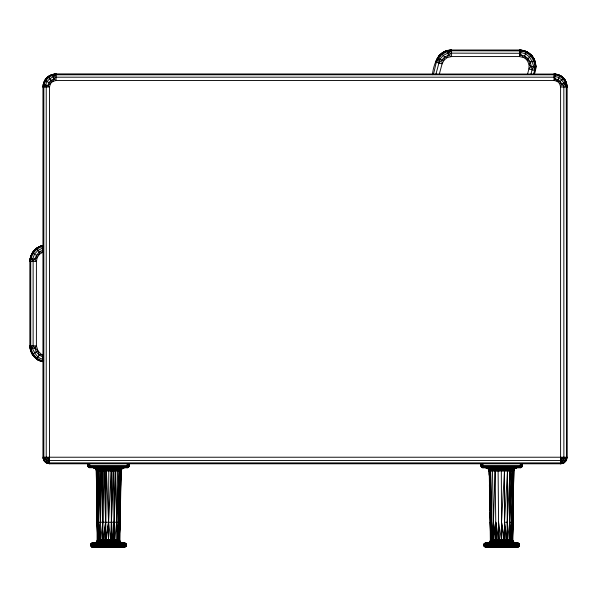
<?xml version="1.0" encoding="UTF-8"?>
<svg xmlns="http://www.w3.org/2000/svg" width="597" height="597" viewBox="0 0 597 597"><rect width="100%" height="100%" fill="white"/><g stroke="black" fill="none" stroke-linecap="round" stroke-linejoin="round"><path stroke-width="0.9" d="M104.773 467.712L105.609 470.929L105.587 539.733L104.736 543.061M490.152 541.792L489.04 542.725L487.436 543.061L489.227 542.33L490.361 540.457L490.435 527.755M505.368 543.061L504.502 539.733L504.525 470.093L505.338 467.712M483.712 544.516L519.539 544.516L517.681 543.061L485.57 543.061L484.219 543.636L483.645 545.031L483.712 545.539L519.539 545.539L518.629 546.733L517.681 546.994L519.345 546.009L519.345 544.046L518.159 543.128L514.86 542.979L515.793 543.061L514.01 542.337L512.86 540.479L512.651 514.778L512.487 540.479L513.592 542.337L514.972 543.061L512.89 542.733L511.36 540.479L509.659 522.241L512.032 470.936C511.129 468.272 517.502 467.16 511.771 467.817L510.741 468.652L510.054 470.936L507.278 522.241L507.838 539.733L507.249 540.472L507.823 542.33L508.845 543.061M90.565 545.539L126.4 545.539L125.482 546.733L124.534 546.994L125.885 546.419L126.46 545.031L125.885 543.636L124.504 543.061L92.423 543.061C87.729 543.71 95.229 550.941 90.498 545.031C92.356 538.725 110.788 548.449 108.49 539.725L108.811 467.712M122.669 543.061L120.885 542.33L119.743 540.457L108.49 540.464L108.572 522.241L111.214 470.921L112.87 467.712M507.472 470.936L504.51 522.241L505.905 539.733L507.249 540.472L507.472 470.936L507.965 468.652L509.107 467.712M507.249 540.472L507.54 470.093L506.032 470.936L504.525 470.093L501.301 470.929L501.622 543.061L514.144 543.061M116.646 467.712L115.497 468.645L115.072 470.085L115.684 470.921L114.318 522.241L112.766 539.725L111.4 540.464L108.49 539.725L108.572 522.241L106.393 470.929L112.139 469.309M513.83 467.13C510.674 470.496 499.428 463.563 501.301 470.929L504.525 470.093L501.532 522.241L501.614 540.464L498.719 539.725L495.794 522.241L495.988 540.457L495.413 542.33L494.391 543.061M512.704 541.181L512.86 540.479L490.361 540.457L490.428 539.71L512.577 539.74L513.062 514.778L512.48 540.479L513.487 541.807L489.741 541.792M513.121 503.584L513.293 470.943L514.674 468.652L516.666 467.712L514.211 468.652L513.271 470.943L511.301 539.74L509.577 540.472L507.838 539.733M511.838 543.061L510.383 542.337L509.517 539.74L510.137 470.1L504.741 468.652M534.3 74.237C538.046 65.886 534.711 54.864 525.935 51.349M535.8 67.342L535.808 65.677M100.997 467.712L102.139 468.652L102.565 470.093L101.93 470.936L100.445 522.241L98.505 470.936L96.654 468.138L94.333 467.712L95.893 468.652L96.833 470.943L97.692 539.74L96.52 542.337L94.319 543.061L96.095 542.337L97.244 540.479L97.535 516.644M115.714 543.061L114.43 541.8L114.079 539.718L115.072 470.085L113.542 470.921L112.049 470.085L111.385 539.725L112.229 543.061M101.259 543.061L102.288 542.33L102.9 539.733L102.594 470.936L105.579 470.093L105.587 470.929L108.803 470.093L111.214 470.921L111.4 540.464L108.497 539.725M512.756 470.943L513.39 470.1L512.047 470.936L511.293 539.74L509.577 540.472L510.077 470.936L512.129 470.1L511.599 470.936M512.51 536.979L513.092 514.778M117.781 539.718L116.691 522.241L115.684 470.921L117.661 470.085L119.094 470.914L118.818 539.718M100.445 522.241L100.05 470.936L99.363 468.652L97.744 467.712L121.825 467.712L120.385 468.645L119.639 470.078L120.243 470.914L119.46 539.71L119.519 537.875M512.524 530.532L513.823 470.1L488.794 470.078L487.936 468.645L485.943 467.712L487.749 468.138L489.227 470.078L489.234 475.496M513.121 483.995L513.293 470.943L512.487 540.479L513.823 470.1L513.271 470.943M535.621 68.998L535.263 70.633L535.71 66.394L534.613 60.513L530.278 62.192L529.084 64.476L528.935 68.939L535.263 70.633C536.307 65.155 535.225 59.327 531.352 55.148M111.4 540.464L110.669 539.725L113.542 470.921L114.117 540.457L116.616 541.166L117.258 542.33L118.713 543.061M119.713 532.352L120.213 511.241M120.303 504.823L120.594 483.742M97.393 541.181L97.244 540.479L108.49 540.464L105.587 539.733L106.393 470.929M513.121 492.391L513.472 470.943L513.121 511.047L513.823 470.1M513.092 541.807L513.099 541.181L490.13 541.158M108.796 470.929L108.803 470.093M119.885 467.712L118.266 468.645L117.572 470.914L116.616 541.166M119.698 530.517L120.892 470.078C120.728 468.391 125.28 467.272 121.639 467.817L122.378 467.712M121.012 543.061L119.221 542.33L118.176 539.718L119.639 470.078L120.766 470.914L119.296 539.71L120.46 542.33L123.206 543.636M497.876 543.061L498.719 539.725L498.107 470.921L497.234 467.712M120.243 470.914L118.519 522.241L119.296 539.71L119.333 537.875M119.706 520.405L119.907 511.241M120.295 492.906L120.497 483.742M95.871 468.652L93.438 467.712L95.43 468.652L96.281 470.1L121.31 470.078L121.206 469.309L119.669 522.241L119.743 540.457L121.184 470.914L122.169 468.645L124.169 467.712L123.124 467.817L123.221 467.13M105.579 470.093L104.072 470.936L102.266 539.733L102.856 540.472L100.58 539.74L98.617 522.241L97.356 470.943L96.714 470.1L98.08 470.936L98.811 539.74L97.759 542.337L95.968 543.061M496.025 539.718L498.704 540.464L498.719 539.725M493.465 467.712L494.607 468.645L495.107 470.921L493.413 522.241L493.704 539.718L493.219 541.8L491.391 543.061M535.263 70.633C537.979 60.506 529.852 49.999 519.442 50.014L451.586 50.014C438.482 49.678 433.676 64.088 432.385 74.7M119.296 539.71L119.378 537.875M496.562 470.921L498.055 470.085L495.107 470.921L495.988 540.457L498.644 541.166M111.542 522.241L112.766 539.725L114.117 540.457L114.706 539.718L116.691 522.241L119.094 470.914M30.962 257.217C31.365 251.113 37.701 246.188 43.514 245.524M112.005 470.921L112.049 470.085M101.93 470.936L102.826 522.241L100.527 540.472L99.721 542.337L98.266 543.061M512.636 522.241L512.495 524.076L512.547 514.778M117.915 546.994C119.497 546.553 119.497 543.509 117.915 543.061M511.062 546.994C512.644 546.553 512.644 543.509 511.062 543.061M105.594 522.241L104.199 539.733L105.572 540.472L102.9 539.733L105.594 522.241L104.072 470.936M518.218 543.636L515.532 543.061L489.6 543.061L491.331 541.8L491.928 539.718L490.577 470.914L489.727 468.645L487.727 467.712M488.458 469.309L488.891 469.309L489.339 470.914L490.809 539.71L490.144 541.792M435.795 74.655L438.937 62.983L444.586 57.118L448.407 55.215L451.586 56.566L451.586 50.014L444.675 51.543L441.78 53.409L444.586 57.118L447.437 57.484L451.586 56.566L519.442 56.566L520.517 54.82L520.942 50.193L519.442 50.014L519.442 56.566L523.793 57.573L530.278 62.192L532.099 69.782L530.897 74.289M129.116 463.779L129.056 466.25L87.908 466.25L87.908 463.779L87.841 465.742L88.416 467.13L89.804 467.712L127.154 467.712L128.355 466.727L128.542 463.779M44.141 84.781L46.23 87.013L47.857 85.475L48.961 82.617L56.058 80.461L554.046 80.461L554.814 78.7L555.247 74.073L56.058 73.909C49.006 74.013 43.088 79.983 42.954 87.013L42.954 457.227L43.835 460.503L45.618 462.377L49.506 463.779L560.598 463.779L563.874 462.899L566.269 460.503L567.15 457.227L567.15 87.013C567.023 79.983 561.083 74.013 554.046 73.909L554.046 80.461L557.322 81.334L560.21 81.386L563.65 78.259L559.837 75.379L555.247 74.073L554.046 74.782L56.058 74.782C48.954 73.095 43.096 80.423 42.954 87.013L49.506 87.013L50.387 83.737L52.782 81.334L53.775 78.983L56.058 77.185L554.046 77.185L555.016 76.558C560.949 76.998 563.516 82.602 566.269 87.013L566.613 459.556L565.366 461.571L563.471 463.003L561.195 463.653L560.598 462.899L49.506 462.899C46.484 462.884 43.857 460.25 43.835 457.227L43.835 87.013C44.096 80.528 49.558 75.021 56.058 74.782C52.155 77.797 46.566 79.423 45.738 85.08L46.23 87.013L46.23 457.227L45.365 457.996L43.835 457.227L43.163 458.414L44.021 460.623L45.618 462.377L47.738 463.429L49.506 462.899L45.924 459.444L45.365 457.996M480.988 463.779L481.249 466.727L482.951 467.712L520.3 467.712L521.502 466.727L521.688 463.779M114.99 470.921L115.072 470.085M96.11 543.061C94.102 543.24 94.102 546.815 96.11 546.994M489.256 543.061C487.249 543.24 487.249 546.815 489.256 546.994M127.154 463.779L127.154 467.712L128.542 467.13L128.855 463.779M520.3 463.779L520.3 467.712L521.644 467.13L522.002 463.779M125.616 546.419C114.594 547.315 102.266 547.419 91.072 546.419L125.885 546.419L123.004 546.994C125.318 546.979 125.318 543.076 123.004 543.061L125.482 543.322L126.4 544.516L90.565 544.516M483.712 545.539L484.219 546.419L519.032 546.419L516.151 546.994C518.465 546.979 518.465 543.076 516.151 543.061L518.763 543.636M125.071 546.419L123.989 546.994L124.504 546.994L125.012 546.927L91.953 546.927L93.953 546.994C91.639 546.979 91.639 543.076 93.953 543.061L91.953 543.128L125.012 543.128L125.616 543.636M117.557 470.914L117.661 470.085L119.534 470.914L117.661 470.085M485.57 543.061C482.6 543.666 484.249 548.218 487.1 546.994C484.301 546.8 485.189 542.315 487.898 542.979M522.263 463.779L522.263 465.742L480.988 465.742L482.443 467.645L520.808 467.645L522.002 466.727L522.196 465.742L521.942 466.25M42.268 361.357C34.939 360.26 30.134 352.894 29.85 345.857L29.85 261.411C30.007 253.994 35.507 246.643 43.029 245.561M43.693 360.946C36.424 359.849 31.066 353.058 30.731 345.857L30.731 261.411C31.074 254.262 36.395 247.382 43.656 246.374M108.572 522.241L106.303 539.733L108.49 540.464L105.602 539.733L108.572 522.241L110.669 539.725M481.249 466.727L522.002 466.727L522.263 465.742C519.95 470.003 520.718 466.324 520.808 463.779M32.402 252.852L36.35 255.292L39.439 254.307L42.783 252.21L43.051 250.233L41.775 245.763L36.424 248.427L32.402 252.852L30.238 258.426L30.731 261.411M119.975 541.158L97.005 541.181L97.617 540.479L96.281 470.1L96.818 470.943L96.281 470.1L96.401 470.943L121.184 470.914L120.885 470.078L120.766 470.914L119.639 470.078M43.551 361.797C36.768 361.125 31.82 355.14 30.238 348.842L30.731 345.857C34.216 350.7 35.626 357.573 42.462 359.11M32.686 348.387L33.126 345.857L33.126 261.411L32.686 258.882L34.514 254.158L37.932 250.419L42.462 248.158M444.586 57.118L444.064 60.066L442.093 63.834L439.198 74.603M566.613 459.556L560.598 457.227L560.986 461.421L560.598 462.899C563.635 462.869 566.232 460.265 566.269 457.227M36.424 248.427L39.23 252.135L39.439 254.307L37.193 257.546L36.402 261.411L29.85 261.411C30.163 254.098 35.402 246.688 42.917 245.688M29.85 261.411C30.26 254.016 35.521 246.837 43.088 245.68M560.21 81.386L561.829 83.998L560.598 87.013L567.15 87.013L566.157 82.319L561.829 83.998L559.717 83.737L557.322 81.334L559.837 75.379C564.09 77.483 567.351 82.073 566.269 87.013C565.978 80.938 561.27 75.618 555.165 74.938L554.046 77.185L554.814 78.7L557.762 79.543L560.21 81.386L559.717 83.737L560.598 87.013L560.598 463.779L563.874 462.899L566.269 460.503L567.15 457.227L42.954 457.227L43.835 460.503L46.23 462.899L49.506 463.779L49.506 87.013L47.857 85.475L43.29 84.625C44.551 78.625 49.984 74.215 56.058 73.909L56.058 80.461L53.775 78.983L52.506 74.513M433.474 74.028C436.101 65.357 436.094 53.178 447.138 50.745L519.442 50.887C530.92 51.014 537.964 63.901 533.449 74.006M42.954 87.013L44.708 80.461L49.506 75.662L54.864 74.073M527.487 74.341L528.935 68.939L531.061 66.394L535.71 66.394C535.703 58.282 529.173 50.79 520.942 50.193L519.442 50.887M88.416 463.779L88.334 466.727L89.804 467.712L89.804 463.779M481.563 463.779L481.481 466.727L482.951 467.712L482.951 463.779M43.051 357.036L39.23 355.133L36.402 345.857L29.85 345.857C29.992 353.103 34.992 359.282 41.775 361.506L43.051 357.036L41.312 354.364L33.126 345.857M47.738 463.429L49.506 457.227L43.163 458.414M106.467 543.061L106.467 546.994M112.818 546.419L112.475 546.994M441.75 53.767L439.049 55.849L435.773 62.133L437.758 57.827L441.705 60.275L442.093 63.834L435.773 62.133L436.28 60.566M535.71 66.394L534.419 70.401C533.151 62.603 530.032 53.402 520.718 52.67L519.442 53.29L447.817 53.14L443.287 55.394L439.877 59.14L438.937 62.983L438.497 58.282L442.31 54.103L447.377 51.581L451.586 50.887L447.817 53.14L448.407 55.215L447.437 57.484L444.064 60.066L441.705 60.275M505.965 546.419L505.622 546.994L509.607 546.927L510.032 546.419M482.1 467.444L481.966 463.779M532.099 69.782L533.218 66.394M122.564 467.13L122.206 467.712M89.296 463.779C89.438 466.332 90.08 470.011 87.841 465.742L129.116 465.742C126.952 470.04 127.46 466.332 127.661 463.779M515.711 467.13L515.353 467.712M490.428 539.71L489.212 470.078L489.249 474.578M535.434 69.379L535.509 63.192M513.704 470.943L488.921 470.914L489.227 470.078M128.101 467.444L127.594 467.645L128.631 466.727L127.661 467.645L88.819 467.444L128.139 467.444C126.146 468.645 129.616 464.959 128.139 463.779M31.096 258.583L33.126 261.411C36.111 257.359 37.268 251.524 43.051 250.233M488.465 467.817L486.831 467.712L487.936 468.645L514.674 468.652L515.801 467.712M512.48 540.479L512.577 539.74M531.061 66.394L529.084 64.476L527.241 60.409L528.032 58.558L531.464 55.431L526.696 51.827L520.942 50.193M436.616 62.357L438.497 58.282M520.868 51.058L519.442 53.29L523.793 57.573L526.688 51.7L519.442 50.014L525.935 51.349M128.795 466.25L129.056 465.742L128.855 466.727L127.594 467.645M435.773 62.133C438.004 55.222 444.31 50.282 451.586 50.014L444.675 51.543L443.213 52.655M104.139 546.419L104.326 546.994L91.953 546.927M497.286 546.419L497.473 546.994L486.122 546.994L484.219 546.419M522.196 463.779L522.196 466.25L521.151 467.444M436.944 59.058L438.698 56.275L442.287 52.902M490.361 540.457L490.809 539.71L489.868 512.159M436.414 60.513L439.564 55.431L444.675 51.543M116.885 546.419L116.214 546.994L119.818 546.927L120.422 546.419M121.952 467.13L121.258 467.712M515.099 467.13L514.405 467.712M125.922 544.046L126.46 545.031L125.922 546.009L124.721 545.539L122.161 546.009L119.034 545.539M519.069 544.046L519.606 545.031L519.069 546.009L517.868 545.539L515.308 546.009L512.174 545.539M437.758 57.625L439.788 55.036M489.861 470.914L490.465 470.078L489.339 470.914L490.465 470.078M494.42 470.921L495.032 470.085L492.212 469.309L491.361 468.138L490.219 467.712M30.238 348.842L34.805 347.991L36.402 345.857L36.402 261.411L34.805 259.277L30.238 258.426M45.618 462.377L49.506 457.227L43.835 460.503M42.947 354.805L41.312 354.364L39.23 355.133L36.424 358.842M561.352 77.334L561.874 76.64L565.396 80.461L567.15 87.013M520.793 467.645L521.778 466.727L520.741 467.645C520.383 467.921 522.188 464.809 521.285 463.779M97.005 541.181L97.624 540.479L96.639 471.876L97.013 494.256M507.532 546.994L508.256 545.031L507.532 543.061M513.569 546.419L512.614 546.994L515.607 546.927L516.353 546.419M44.708 80.461L45.014 80.17L48.961 82.617L51.029 80.349L53.775 78.983M437.758 57.827L441.78 53.409M121.422 467.13L120.445 467.712M514.569 467.13L513.592 467.712M96.513 542.337L97.02 541.807L96.617 541.807L120.363 541.792M102.572 543.061L101.871 544.516L102.385 546.927L110.49 546.994L110.49 543.061M499.614 543.061L499.614 546.994M493.219 546.419L493.644 546.927L503.637 546.994L503.637 543.061M503.711 470.929L504.525 470.093M45.014 80.17L49.506 75.662L56.058 73.909M128.497 466.25L128.139 467.13M521.644 466.25L521.285 467.13M93.751 543.636L94.58 543.061L91.953 543.128L92.46 543.061M112.602 546.927L122.385 546.994L123.206 546.419M486.898 543.636L487.727 543.061L501.629 543.061M121.019 467.13L119.818 467.712M514.166 467.13L512.965 467.712M37.715 350.767L32.402 354.424L29.85 345.857M128.004 467.444L129.056 466.25L129.056 463.779M95.139 543.061L95.908 542.733M485.033 546.419L487.727 546.994L515.607 546.927L503.637 546.994M488.383 543.083L484.219 543.636L519.032 543.636L517.644 543.061L518.159 543.128L485.092 543.128L489.734 542.979L489.092 543.061M518.218 546.419L517.136 546.994L513.995 546.994C516.002 546.807 516.002 543.248 513.995 543.061M91.893 543.636L92.975 543.061L92.214 543.128L95.244 542.979L94.042 543.061M485.033 543.636L485.421 543.322M127.848 467.13L128.355 466.727L127.512 467.645M120.766 467.13L119.422 467.712M513.913 467.13L512.569 467.712M121.721 468.645L122.37 468.138M518.763 546.419L517.644 546.994L517.136 546.994L518.159 546.927L485.092 546.927L485.854 546.994M120.684 467.13L119.288 467.712M50.267 75.379L46.454 78.259L43.947 82.319L44.753 82.632M34.805 259.277L37.193 257.546L36.35 255.292M47.857 85.475L50.387 83.737L48.961 82.617M48.357 461.28L49.506 460.503L560.598 460.503M532.539 58.282L533.278 57.827L535.434 63.401M512.032 470.936L513.39 470.1M448.407 55.215L451.586 53.29M482.443 463.779L482.951 467.712L482.003 467.444L521.285 467.444L520.659 467.645L521.502 466.727M491.01 470.914L492.45 470.085L492.212 469.309M509.577 540.472L510.905 539.74L509.659 522.241L513.024 522.241M120.848 546.994C122.855 546.807 122.855 543.248 120.848 543.061M501.622 539.725L504.532 540.472L505.905 539.733M491.868 540.457L493.704 539.718L492.45 470.085L490.577 470.914L490.435 522.241L491.286 539.718M492.45 470.085L490.57 470.914L492.324 539.718M510.137 470.1L508.174 470.936L507.54 470.093M42.014 360.67L43.693 359.984M510.077 470.936L512.129 470.1M91.035 546.009L92.236 545.539M484.182 546.009L485.383 545.539M520.741 467.645L521.248 467.444M90.848 545.539L92.177 545.031M483.988 545.539L485.324 545.031M114.393 546.994L115.109 545.031L114.393 543.061M495.719 543.061L494.995 545.031L495.719 546.994M90.781 545.031L92.236 544.516L91.035 544.046M124.721 545.539L126.183 545.031L126.116 544.516L124.549 544.046M483.928 545.031L485.383 544.516L484.182 544.046M517.868 545.539L519.323 545.031L519.263 544.516L517.689 544.046M498.891 470.921L501.301 470.093L498.092 470.921L501.301 470.093M96.714 470.1L98.057 470.936L97.975 470.1L100.027 470.936L102.565 470.093L102.632 470.936L102.565 470.093M450.086 50.193L444.34 51.827L444.728 52.603M560.986 461.421L562.478 460.996L564.523 458.75L563.874 457.227L563.837 83.222M495.114 470.921L498.055 470.085M560.598 463.779L563.874 462.899M92.274 543.322L91.072 543.636L125.885 543.636L123.751 543.061L124.504 543.061M493.219 541.8L495.868 541.166M99.042 543.061C97.46 543.509 97.46 546.546 99.042 546.994M492.189 543.061C490.607 543.509 490.607 546.546 492.189 546.994M92.416 546.009L94.647 545.539M485.562 546.009L487.794 545.539M516.689 467.712L516.136 467.817L516.98 467.712M565.963 84.781L566.814 84.625L565.09 80.17L560.598 75.662L555.247 74.073M515.607 546.927L515.181 546.994L517.897 546.927M514.86 467.712L514.136 467.817L516.457 467.712M122.863 546.733L124.333 546.524M516.009 546.733L517.48 546.524M92.729 543.128L93.214 543.061L91.953 543.128M121.243 546.927L119.467 546.994L124.751 546.927M485.092 543.128L487.1 543.061M123.109 467.817L123.937 467.712M123.624 467.817L124.46 467.712M121.721 543.083L125.012 543.128L123.989 543.061L125.071 543.636M487.652 543.061L488.361 542.979M555.822 74.647L557.598 74.513L561.874 76.64M490.809 467.817L497.45 467.817M123.467 546.927L122.385 546.994L124.228 546.927M486.637 543.128L487.727 543.061L485.876 543.128M516.614 546.927L515.532 546.994L517.375 546.927M514.39 546.927L509.36 546.994L511.36 546.927M118.213 546.927L110.49 546.994M507.726 546.927L505.749 546.927M41.775 361.506L43.551 361.446M522.114 50.797L523.897 50.745L529.248 53.409L533.278 57.827M93.49 543.128L95.236 543.083M96.281 470.1L97.311 539.74L119.676 539.71M522.196 466.25L481.055 466.25L481.055 463.779M88.102 466.727L128.855 466.727L128.855 465.742M88.416 467.13L128.542 467.13M481.563 467.13L521.688 467.13M94.751 468.138L122.84 468.138M487.264 468.138L515.353 468.138M514.233 468.652L514.674 468.652M95.43 468.652L122.169 468.645M95.953 469.324L121.646 469.309M99.968 470.1L100.587 539.74L102.856 540.472M120.057 522.241L97.08 522.241L97.05 516.644M96.095 542.337L120.885 542.33M489.227 542.33L514.01 542.337M95.475 542.733L121.512 542.725M488.6 542.725L514.629 542.733M91.475 543.322L125.482 543.322M484.622 543.322L518.629 543.322M90.759 544.046L126.198 544.046M483.906 544.046L519.345 544.046M90.498 545.031L126.46 545.031M483.645 545.031L519.606 545.031M90.759 546.009L126.198 546.009L126.183 545.031L122.161 544.046M483.906 546.009L519.345 546.009L519.323 545.031L515.308 544.046M91.475 546.733L125.482 546.733M484.622 546.733L518.629 546.733M513.726 469.324L514.151 469.324L488.891 469.309L488.921 470.914M504.517 470.929L504.532 540.472L507.36 541.173M490.809 539.71L490.047 522.241L491.585 522.241L493.704 539.718L495.988 540.457L495.406 539.718L493.413 522.241L496.017 539.718M39.23 252.135L42.783 252.21M514.868 543.083L516.614 543.128M517.681 543.061L515.181 543.061L516.353 543.636M485.354 546.927L488.07 546.994L486.898 546.419M92.729 546.927L94.923 546.994L93.751 546.419M41.775 245.763L43.499 245.815M108.482 543.061L124.228 543.128L122.034 543.061L123.467 543.128M491.891 546.927L493.891 546.994L490.286 546.927L489.682 546.419M98.744 546.927L104.363 546.927M488.868 546.927L490.637 546.994L486.637 546.927M95.721 546.927L97.124 546.994L96.542 546.419M485.092 546.927L486.361 546.994L485.876 546.927M93.49 546.927L100.744 546.994L100.08 546.419M100.132 467.712L101.415 467.817M53.185 76.909L56.058 77.185M94.333 467.712L93.125 467.712M516.069 543.061L515.33 542.979L515.793 543.061M122.213 542.979L122.952 543.061M490.816 467.712L489.421 467.13L490.682 467.712M97.669 467.712L96.281 467.13L97.535 467.712M507.823 542.33L510.831 542.733M517.897 543.128L516.89 543.061L517.375 543.128M486.174 467.712L486.853 467.712M93.647 467.712L94.483 467.817M554.046 74.782L555.165 74.938M512.062 544.046L515.457 544.516M118.915 544.046L122.31 544.516M516.009 543.322L517.48 543.531M122.863 543.322L124.333 543.531M490.286 467.712L489.085 467.13M97.139 467.712L95.938 467.13M95.244 467.712L98.333 467.817L97.751 467.712M489.659 467.712L488.682 467.13M96.513 467.712L95.535 467.13M485.562 544.046L487.794 544.516M92.416 544.046L94.647 544.516M488.846 467.712L488.152 467.13M482.1 466.727L482.951 467.712L481.309 466.727M95.699 467.712L95.005 467.13M88.819 463.779C87.64 465.585 91.184 469.384 88.162 466.727M554.046 73.909L560.598 75.662L565.396 80.461M32.044 354.043L38.029 360.036L42.118 361.133M520.517 54.82L524.621 55.991L528.032 58.558L530.278 62.192M38.029 360.036L42.215 361.297M102.744 541.173L98.803 539.74L97.378 516.644M46.23 457.227L47.305 457.638L49.506 460.503M97.975 470.1L100.057 470.936M118.236 540.457L114.706 539.718L114.318 522.241M98.542 541.181L100.087 541.807M482.003 467.444L482.458 467.645M88.856 467.444L89.311 467.645M100.363 541.173L97.692 539.74L97.08 522.241L97.692 539.74L98.744 540.479L98.162 539.74L97.475 522.241L96.647 470.943M487.898 467.712L487.54 467.13M94.751 467.712L94.393 467.13M498.704 540.464L497.338 539.725L495.794 522.241M52.782 81.334L51.029 80.349L48.23 76.64M38.977 360.416L34.208 356.819L32.857 354.64M489.339 467.13L489.734 467.444M96.192 467.13L96.587 467.444M482.257 467.13L481.607 466.25M91.893 546.419L92.274 546.733M526.688 51.7L532.442 56.416L534.188 59.252M482.257 467.444L481.309 466.25L481.249 463.779M439.564 55.431L440.205 56.014M565.366 461.571L560.598 457.227L563.471 463.003M504.532 540.472L503.801 539.733L501.532 522.241L504.502 539.733M565.889 459.272L563.874 457.227L560.807 459.459L561.195 463.653M554.814 78.7L557.322 81.334M89.11 467.444L88.162 466.25L88.102 463.779M39.23 355.133L36.35 351.976L34.805 347.991M561.829 83.998L563.874 87.013M563.65 78.259L566.157 82.319M531.464 55.431L534.613 60.513M31.962 353.185L31.059 351.73L30.962 350.051M524.621 55.991L527.241 60.409M481.966 467.13L481.749 466.727L481.749 467.13M88.46 466.25L88.953 467.444M97.311 539.74L97.624 540.479L97.356 470.943M120.892 470.078L121.184 470.914M534.83 60.79L535.651 64.013M447.817 53.14L447.138 50.745M522.002 465.742L522.136 466.25M43.29 84.625L43.835 87.013M507.204 539.733L504.51 522.241L507.278 522.241L509.517 539.74M481.055 465.742L481.115 466.25M87.908 465.742L87.968 466.25M98.505 470.936L98.617 522.241L100.58 539.74M491.928 539.718L490.435 522.241L490.324 512.159M116.691 522.241L118.176 539.718M97.617 533.293L97.475 522.241L98.811 539.74L100.527 540.472L99.199 539.74L98.617 522.241M97.475 522.241L97.617 525.92M96.863 471.854L97.02 476.436M489.503 484.66L489.846 498.405M489.637 484.66L489.831 493.823M489.398 484.66L489.838 510.323M96.818 471.876L97.013 509.181M516.368 467.13L516.368 467.712M501.629 546.419L501.629 546.994M486.883 467.13L486.883 467.712M108.482 546.419L108.482 546.994M93.736 467.13L93.736 467.712M88.602 466.727L88.602 467.13M511.942 539.74L511.36 540.479L512.413 539.74L511.487 522.241L511.942 539.74M495.032 470.085L492.547 470.914L495.032 470.085M512.353 467.712L511.771 467.817L512.36 467.712M486.48 467.817L485.645 467.712L486.48 467.817M501.614 540.464L499.435 539.725L498.562 522.241L501.614 540.464"/></g></svg>
